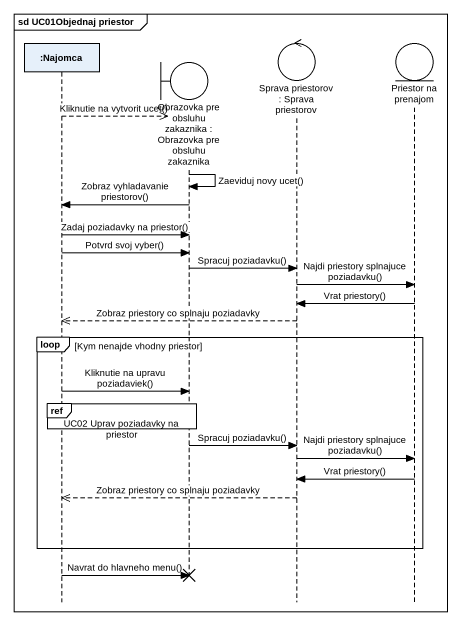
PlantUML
@startuml
mainframe sd UC01Objednaj priestor
hide footbox
participant ":Najomca" as Najomca
boundary "Obrazovka pre obsluhu zakaznika : Obrazovka pre obsluhu zakaznika" as Obrazovka_pre_obsluhu
control "Sprava priestorov : Sprava priestorov" as Sprava_priestorov
entity "Priestor na prenajom" as Priestor_na_prenajom

Najomca -->> Obrazovka_pre_obsluhu ** : Kliknutie na vytvorit ucet()
Obrazovka_pre_obsluhu -> Obrazovka_pre_obsluhu : Zaeviduj novy ucet()
Obrazovka_pre_obsluhu -> Najomca : Zobraz vyhladavanie priestorov()
Najomca -> Obrazovka_pre_obsluhu : Zadaj poziadavky na priestor()
Najomca -> Obrazovka_pre_obsluhu : Potvrd svoj vyber()
Obrazovka_pre_obsluhu -> Sprava_priestorov : Spracuj poziadavku()
Sprava_priestorov -> Priestor_na_prenajom : Najdi priestory splnajuce poziadavku()
Priestor_na_prenajom -> Sprava_priestorov : Vrat priestory()
Sprava_priestorov -->> Najomca : Zobraz priestory co splnaju poziadavky
loop Kym nenajde vhodny priestor
  Najomca -> Obrazovka_pre_obsluhu : Kliknutie na upravu poziadaviek()
  ref over Najomca, Obrazovka_pre_obsluhu : UC02 Uprav poziadavky na priestor
  Obrazovka_pre_obsluhu -> Sprava_priestorov : Spracuj poziadavku()
  Sprava_priestorov -> Priestor_na_prenajom : Najdi priestory splnajuce poziadavku()
  Priestor_na_prenajom -> Sprava_priestorov : Vrat priestory()
  Sprava_priestorov -->> Najomca : Zobraz priestory co splnaju poziadavky
end
Najomca -> Obrazovka_pre_obsluhu !! : Navrat do hlavneho menu()
@enduml
